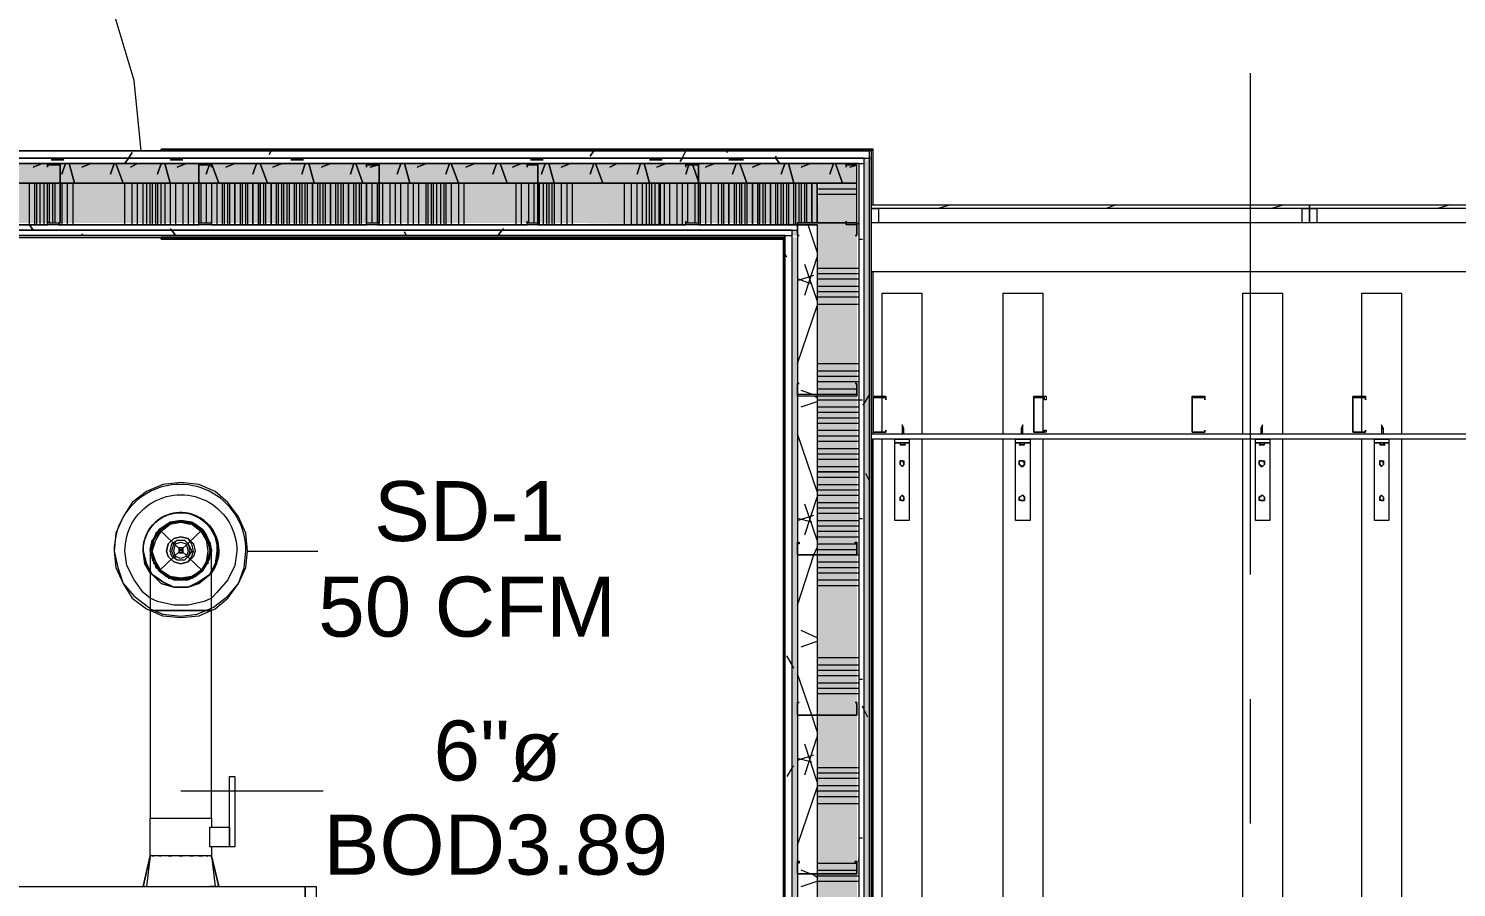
# Model space of a CAD drawing. Header units: metres. Extents: x 39 to 278, y -7 to 151.
# Drawn here: x 52.363 to 55.993, y 44.941 to 47.124 of the extents above; entities that cross this region are included whole.
import ezdxf

# ---------------------------------------------------------------- set-up
doc = ezdxf.new("R2010")
doc.units = ezdxf.units.M
doc.layers.add('HVAC - Ductos', color=5, linetype='Continuous', lineweight=50)
doc.layers.add('PDF_Geometry', color=7, linetype='Continuous', true_color=0xaaaaaa)
doc.layers.add('PDF_Solid Fills', color=7, linetype='Continuous', true_color=0xffffff)
doc.layers.add('PDF_Text', color=7, linetype='Continuous')
doc.styles.add('PDF Helvetica', font='')
doc.styles.get('PDF Helvetica').set_extended_font_data('Helvetica')

msp = doc.modelspace()

# ---------------------------------------------------------------- hatches: boundary and pattern name
at = {"layer": 'PDF_Solid Fills', "lineweight": 0, "transparency": 33554559}
for points in [[(54.4875, 42.6609), (54.5013, 42.6655), (54.4921, 42.6747), (54.4967, 42.6747), (54.5058, 42.6655), (54.5058, 46.7951), (54.5013, 46.7951), (54.4921, 46.7859), (54.4921, 46.7905), (54.4967, 46.7951), (54.4875, 46.7951), (54.4875, 42.6609)], [(52.8283, 46.7814), (52.7963, 46.7768), (52.7963, 46.7814), (52.0354, 46.7814), (52.0033, 46.7768), (52.0033, 46.7814), (51.4304, 46.7814), (51.4304, 46.7309), (54.4692, 46.7309), (54.4692, 46.7814), (54.0659, 46.7814), (54.0338, 46.7768), (54.0338, 46.7814), (53.25, 46.7814), (53.2225, 46.7768), (53.2225, 46.7814)], [(52.4387, 46.7814), (52.4113, 46.7768), (52.4113, 46.7814), (52.0354, 46.7814), (52.0033, 46.7768), (52.0033, 46.7814), (51.4304, 46.7814), (51.4304, 46.7309), (54.4692, 46.7309), (54.4692, 46.7814), (54.4646, 46.7814), (54.4417, 46.7768), (54.4417, 46.7814), (53.25, 46.7814), (53.2225, 46.7768), (53.2225, 46.7814)], [(54.3683, 46.6301), (54.3683, 46.7309), (51.4808, 46.7309), (51.4808, 46.6301), (54.2263, 46.6301), (54.3179, 46.6255), (54.3179, 46.6301)], [(54.3683, 46.6301), (54.3683, 46.7309), (51.4808, 46.7309), (51.4808, 46.6301), (53.7496, 46.6301), (54.0338, 46.6255), (54.0338, 46.6301)], [(54.4692, 42.7251), (54.4692, 46.7309), (54.3729, 46.7309), (54.3683, 46.6301), (54.3683, 42.7251)]]:
    msp.add_hatch(color=256, dxfattribs=at).paths.add_polyline_path(points)
h = msp.add_hatch(color=256, dxfattribs=at)
h.paths.add_polyline_path([(52.8283, 46.7768), (52.8283, 46.7814), (52.7963, 46.7814)])
h.paths.add_polyline_path([(52.8283, 46.6255), (52.8283, 46.6301), (52.7963, 46.6301)])
h = msp.add_hatch(color=256, dxfattribs=at)
h.paths.add_polyline_path([(54.4738, 46.6347), (54.4692, 46.6347), (54.4738, 46.6301)])
h.paths.add_polyline_path([(54.4692, 46.7768), (54.4692, 46.7814), (54.4646, 46.7814)])
h.paths.add_polyline_path([(54.4692, 46.6255), (54.4692, 46.6301), (54.4646, 46.6301)])
h = msp.add_hatch(color=256, dxfattribs=at)
h.paths.add_polyline_path([(54.3042, 46.5981), (54.3179, 46.5981), (54.3179, 46.6118), (54.3042, 46.6118)])
h.paths.add_polyline_path([(54.3042, 42.8443), (54.3179, 42.8443), (54.3179, 42.858), (54.3042, 42.858)])
h.paths.add_polyline_path([(54.3042, 42.8625), (54.3179, 42.8625), (54.3179, 46.5935), (54.3042, 46.5935)])

# ---------------------------------------------------------------- linework, layer by layer
at = {"layer": 'HVAC - Ductos', "lineweight": 0}
for points in [[(52.8237, 45.6493), (52.8329, 45.6539), (52.8696, 45.6813), (52.8971, 45.7135), (52.9109, 45.7547), (52.9155, 45.7959, 1.013803), (52.5809, 45.7959), (52.5854, 45.7547), (52.6038, 45.7135), (52.6267, 45.6768), (52.6633, 45.6493), (52.6725, 45.6447), (52.6725, 45.1176), (52.6771, 45.1176), (52.6863, 45.1176), (52.6954, 45.1176), (52.7137, 45.1176), (52.7321, 45.1176), (52.7504, 45.1176), (52.7687, 45.1176), (52.7871, 45.1176), (52.8054, 45.1176), (52.8146, 45.1176), (52.8237, 45.1176), (52.8283, 45.1176), (52.8283, 45.0947), (52.8742, 45.0947), (52.8742, 45.0901), (52.8742, 45.0855), (52.8742, 45.0809), (52.8742, 45.0763), (52.8742, 45.0672), (52.8742, 45.0626), (52.8742, 45.058), (52.8742, 45.0489), (52.8742, 45.0443), (52.8283, 45.0443), (52.8283, 45.0213), (52.8375, 44.9435), (52.8329, 44.9435), (52.8237, 44.9435)], [(52.6725, 45.6768), (52.6541, 45.6905), (52.6313, 45.7226), (52.6129, 45.7593), (52.6083, 45.7959, -1.008586), (52.8925, 45.7959), (52.8879, 45.7593), (52.8696, 45.7226), (52.8421, 45.6905), (52.8283, 45.6768)]]:
    msp.add_lwpolyline(points, format="xyb", dxfattribs=at)
for points in [[(52.8237, 45.0213), (52.8283, 45.0213), (52.8237, 45.0213), (52.8191, 45.0213), (52.8146, 45.0213), (52.8054, 45.0213), (52.7871, 45.0213), (52.7687, 45.0213), (52.7504, 45.0213), (52.7321, 45.0213), (52.7137, 45.0213), (52.6954, 45.0213), (52.6863, 45.0213), (52.6817, 45.0213), (52.6771, 45.0213), (52.6725, 45.0213), (52.6725, 45.1176), (52.6771, 45.1176), (52.6863, 45.1176), (52.6954, 45.1176), (52.7137, 45.1176), (52.7321, 45.1176), (52.7504, 45.1176), (52.7687, 45.1176), (52.7871, 45.1176), (52.8054, 45.1176), (52.8146, 45.1176), (52.8237, 45.1176), (52.8283, 45.1176), (52.8283, 45.6447), (52.8375, 45.6493), (52.8696, 45.6768), (52.8971, 45.7135), (52.9155, 45.7547), (52.92, 45.7959), (52.9155, 45.8418), (52.8971, 45.8831), (52.8696, 45.9197), (52.8375, 45.9472), (52.7963, 45.9655), (52.7504, 45.9701), (52.7046, 45.9655), (52.6633, 45.9472), (52.6267, 45.9197), (52.6038, 45.8831), (52.5854, 45.8418), (52.5809, 45.7959), (52.59, 45.7547), (52.6038, 45.7135), (52.6313, 45.6813), (52.6679, 45.6539), (52.6725, 45.6493)], [(52.6725, 45.7959), (52.6817, 45.8281), (52.7, 45.8509), (52.7183, 45.8647), (52.7229, 45.8693), (52.7504, 45.8739), (52.7779, 45.8693), (52.7504, 45.8739), (52.7321, 45.8693), (52.7137, 45.8601), (52.7, 45.8509), (52.6954, 45.8509), (52.6863, 45.8372), (52.6771, 45.8189), (52.6725, 45.7959), (52.6771, 45.7913), (52.6771, 45.7776), (52.6863, 45.7593), (52.6954, 45.7455), (52.7137, 45.7318), (52.7321, 45.7226), (52.7504, 45.7226), (52.7321, 45.7272), (52.7137, 45.7318), (52.7, 45.7455), (52.6863, 45.7593), (52.6771, 45.7776), (52.6771, 45.7959), (52.6771, 45.8189), (52.6863, 45.8326), (52.7, 45.8509), (52.7137, 45.8647), (52.7321, 45.8693), (52.7504, 45.8693), (52.7687, 45.8693), (52.7871, 45.8601), (52.8009, 45.8509), (52.8146, 45.8326), (52.8191, 45.8189), (52.8237, 45.7959), (52.8191, 45.7776), (52.8146, 45.7593), (52.8009, 45.7455), (52.7871, 45.7318), (52.7687, 45.7272), (52.7504, 45.7226), (52.7229, 45.7272), (52.7504, 45.7226), (52.7779, 45.7272)], [(52.6817, 45.7731), (52.6771, 45.7959), (52.6817, 45.8235), (52.6817, 45.8281), (52.6954, 45.8509), (52.7183, 45.8647)], [(52.6817, 45.8281), (52.6771, 45.8235), (52.6817, 45.8281), (52.6863, 45.8372), (52.6954, 45.8509)], [(52.7183, 45.7272), (52.7229, 45.7272), (52.7504, 45.7226), (52.7687, 45.7226), (52.7871, 45.7318), (52.8054, 45.7455), (52.8146, 45.7593), (52.8237, 45.7776), (52.8237, 45.7913), (52.8283, 45.7959), (52.8237, 45.8189), (52.8146, 45.8372), (52.8054, 45.8509), (52.7871, 45.8647), (52.7687, 45.8693), (52.7504, 45.8739), (52.7229, 45.8693), (52.6954, 45.8509), (52.6817, 45.8281)], [(52.7, 45.8509), (52.7137, 45.8647), (52.7183, 45.8647), (52.7229, 45.8693), (52.7321, 45.8693), (52.7504, 45.8739), (52.7687, 45.8693), (52.7779, 45.8693), (52.7825, 45.8647), (52.7871, 45.8647), (52.8054, 45.8509), (52.8146, 45.8372), (52.8191, 45.8281), (52.8191, 45.8235)], [(52.7183, 45.8647), (52.7229, 45.8693)], [(52.7229, 45.8647), (52.7504, 45.8693), (52.7733, 45.8647)], [(52.8283, 45.7959), (52.8191, 45.8281), (52.8054, 45.8509), (52.7779, 45.8693), (52.7825, 45.8647), (52.8009, 45.8509), (52.8146, 45.8281)], [(52.7779, 45.8693), (52.7825, 45.8647)], [(52.7825, 45.8647), (52.8054, 45.8509), (52.8191, 45.8281), (52.8191, 45.8235), (52.8237, 45.7959), (52.8191, 45.7731), (52.8191, 45.7685), (52.8191, 45.7639)], [(52.6725, 45.8005), (52.6771, 45.8235)], [(52.6817, 45.8235), (52.6771, 45.8189), (52.6725, 45.7959), (52.6771, 45.7913)], [(52.8191, 45.8281), (52.8191, 45.8235), (52.8237, 45.8189), (52.8283, 45.7959), (52.8237, 45.7913)], [(52.8191, 45.8235), (52.8283, 45.8005)], [(52.7183, 45.7318), (52.7, 45.7455), (52.6817, 45.7685), (52.6725, 45.7959), (52.6817, 45.7685), (52.6954, 45.7455), (52.7229, 45.7272), (52.6954, 45.7455), (52.6817, 45.7685)], [(52.6725, 45.7959), (52.6725, 45.7959)], [(52.6725, 45.7959), (52.6725, 45.7913), (52.6725, 45.7731), (52.6725, 45.7455), (52.6725, 45.7089), (52.6725, 45.6631), (52.6725, 45.6447), (52.6771, 45.6447), (52.6863, 45.6447), (52.6954, 45.6447), (52.7137, 45.6447), (52.7321, 45.6447), (52.7504, 45.6447), (52.7687, 45.6447), (52.7871, 45.6447), (52.8054, 45.6447), (52.8146, 45.6447), (52.8237, 45.6447), (52.8283, 45.6447), (52.8283, 45.6905), (52.8283, 45.7272), (52.8283, 45.7639), (52.8283, 45.7868), (52.8283, 45.7959)], [(52.8283, 45.7959), (52.8191, 45.7685), (52.8283, 45.7959)], [(52.92, 45.7959), (53.0987, 45.7959)], [(52.6817, 45.7639), (52.6817, 45.7685), (52.6771, 45.7731)], [(52.8146, 45.7685), (52.8009, 45.7455), (52.7825, 45.7318)], [(52.7229, 45.7272), (52.7229, 45.7272)], [(52.7825, 45.7272), (52.7779, 45.7272), (52.7504, 45.7226), (52.7733, 45.7272)], [(52.7779, 45.7272), (52.7779, 45.7272)], [(52.8283, 45.6768), (52.81, 45.6676), (52.7687, 45.6585), (52.7321, 45.6585), (52.6909, 45.6676), (52.6725, 45.6768)], [(52.6725, 45.6493), (52.7046, 45.6355), (52.7504, 45.6309), (52.7917, 45.6355), (52.8237, 45.6493)], [(52.8283, 45.6447), (52.7963, 45.6309), (52.7504, 45.6263), (52.7046, 45.6309), (52.6725, 45.6447)], [(52.8283, 45.6447), (52.8237, 45.6447), (52.8146, 45.6447), (52.8054, 45.6447), (52.7871, 45.6447), (52.7687, 45.6447), (52.7504, 45.6447), (52.7321, 45.6447), (52.7137, 45.6447), (52.6954, 45.6447), (52.6863, 45.6447), (52.6771, 45.6447), (52.6725, 45.6447)], [(52.7504, 45.1863), (53.1125, 45.1863)], [(52.8283, 45.0443), (52.8237, 45.0443), (52.8237, 45.0489), (52.8237, 45.058), (52.8237, 45.0626), (52.8237, 45.0717), (52.8237, 45.0809), (52.8237, 45.0901), (52.8237, 45.0947), (52.8283, 45.0947)], [(52.6725, 45.0213), (52.6541, 44.9435), (52.6725, 45.0213), (52.6633, 44.9435), (52.6679, 44.9435), (52.6771, 44.9435), (52.6954, 44.9435), (52.7, 44.9435)], [(52.6771, 45.0213), (52.6817, 45.0213)], [(52.6954, 45.0213), (52.7, 45.0213)], [(52.7229, 45.0213), (52.7183, 45.0213), (52.7229, 45.0213), (52.7275, 45.0213)], [(52.7459, 45.0213), (52.7504, 45.0213), (52.755, 45.0213)], [(52.7733, 45.0213), (52.7779, 45.0213), (52.7825, 45.0213), (52.7779, 45.0213)], [(52.7963, 45.0213), (52.8054, 45.0213)], [(52.8146, 45.0213), (52.8191, 45.0213)], [(52.8467, 44.9435), (52.8283, 45.0213), (52.8467, 44.9435)], [(52.6587, 44.9435), (52.6541, 44.9435), (52.6587, 44.9435)], [(52.6587, 44.9435), (52.6541, 44.9435), (52.6587, 44.9435)], [(52.7046, 44.9435), (52.7092, 44.9435), (52.7183, 44.9435), (52.7275, 44.9435), (52.7321, 44.9435)], [(52.7367, 44.9435), (52.7596, 44.9435), (52.7641, 44.9435)], [(52.7687, 44.9435), (52.7825, 44.9435), (52.7917, 44.9435), (52.7963, 44.9435), (52.8054, 44.9435), (52.8191, 44.9435)], [(52.7687, 44.9435), (52.7687, 44.9435)]]:
    msp.add_lwpolyline(points, dxfattribs=at)
msp.add_lwpolyline([(52.8283, 45.7409), (52.8421, 45.7639), (52.8467, 45.7959, 1.017925), (52.6541, 45.7959), (52.6633, 45.7639), (52.6725, 45.7455, -1.403665), (52.8421, 45.7959), (52.8375, 45.7639), (52.8283, 45.7455, 1.374096), (52.6541, 45.7959, -1.389555)], format="xyb", close=True, dxfattribs=at)
for points in [[(52.8146, 45.7685), (52.8009, 45.7455), (52.7779, 45.7318), (52.7504, 45.7272), (52.7229, 45.7318), (52.7, 45.7455), (52.6863, 45.7685), (52.6771, 45.7959), (52.6863, 45.8235), (52.7, 45.8463), (52.7229, 45.8647), (52.7504, 45.8693), (52.7779, 45.8647), (52.8009, 45.8463), (52.8146, 45.8235), (52.8191, 45.7959)], [(52.7321, 45.8281), (52.7183, 45.8143), (52.7137, 45.7959), (52.7183, 45.8143), (52.7321, 45.8281), (52.7504, 45.8326), (52.7687, 45.8281), (52.7825, 45.8143), (52.7871, 45.7959), (52.7825, 45.7822), (52.7687, 45.7685), (52.7504, 45.7639), (52.7321, 45.7685), (52.7183, 45.7822), (52.7137, 45.7959), (52.7183, 45.7822), (52.7321, 45.7685), (52.7504, 45.7639), (52.7687, 45.7685), (52.7779, 45.7822), (52.7825, 45.7959), (52.7779, 45.8143), (52.7687, 45.8281), (52.7504, 45.8326)], [(52.7687, 45.7822), (52.7596, 45.7731), (52.7413, 45.7731), (52.7275, 45.7822), (52.7229, 45.7959), (52.7275, 45.8143), (52.7413, 45.8235), (52.7596, 45.8235), (52.7687, 45.8143), (52.7779, 45.7959)], [(52.7687, 45.7822), (52.7596, 45.7731), (52.7413, 45.7731), (52.7321, 45.7822), (52.7275, 45.7959), (52.7321, 45.8143), (52.7413, 45.8235), (52.7596, 45.8235), (52.7687, 45.8143), (52.7733, 45.7959)], [(52.7641, 45.7822), (52.7504, 45.7776), (52.7367, 45.7822), (52.7321, 45.7959), (52.7367, 45.8143), (52.7504, 45.8189), (52.7641, 45.8143), (52.7687, 45.7959)], [(52.6541, 45.7959), (52.6587, 45.7639), (52.6725, 45.7409), (52.6587, 45.7639)], [(52.7459, 45.8005), (52.7459, 45.7959), (52.7459, 45.8051), (52.755, 45.8051), (52.755, 45.7959), (52.755, 45.8005)], [(52.755, 45.7913), (52.755, 45.7959), (52.755, 45.7913), (52.7459, 45.7913), (52.7459, 45.7959), (52.7459, 45.7913)], [(52.6771, 45.7363), (52.7046, 45.718), (52.7321, 45.7043), (52.7687, 45.7043), (52.7963, 45.718), (52.8237, 45.7363), (52.7963, 45.7135), (52.7687, 45.7043), (52.7321, 45.7043), (52.7, 45.7135), (52.6771, 45.7363), (52.6725, 45.7409), (52.6771, 45.7363), (52.6725, 45.7455)], [(52.8283, 45.7455), (52.8237, 45.7363), (52.7963, 45.718), (52.7687, 45.7043), (52.7321, 45.7043), (52.7046, 45.718), (52.6771, 45.7363), (52.7, 45.7135), (52.7321, 45.7043), (52.7687, 45.7043), (52.7963, 45.7135), (52.8237, 45.7363), (52.8283, 45.7409), (52.8237, 45.7363)], [(52.8054, 45.7455), (52.8191, 45.7685), (52.8054, 45.7455), (52.7779, 45.7272)], [(52.8742, 45.223), (52.8879, 45.223), (52.8879, 45.0443), (52.8742, 45.0443)], [(51.5817, 44.9435), (53.0667, 44.9435), (53.0667, 44.6913), (51.5817, 44.6913)], [(52.8421, 44.9435), (52.8467, 44.9435)], [(53.0667, 44.6913), (53.0667, 44.9435), (53.0942, 44.9435), (53.0942, 44.6913)]]:
    msp.add_lwpolyline(points, close=True, dxfattribs=at)
at = {"layer": 'PDF_Geometry', "lineweight": 0}
for points in [[(51.7467, 46.8135), (52.6496, 46.8135), (52.6313, 46.9922), (52.5809, 47.1618), (52.4983, 47.3177), (52.4617, 47.3635)], [(55.4684, 47.0105), (55.4684, 45.7363)], [(54.5059, 42.858), (54.5059, 42.6609), (54.5059, 42.6426), (51.3983, 42.6426), (54.5013, 42.6426), (54.5013, 42.6609), (54.5013, 42.858), (54.5013, 46.5935), (54.5013, 46.7951), (54.5013, 46.8135), (51.3983, 46.8135), (51.6917, 46.8135), (51.6917, 46.818), (51.3937, 46.818), (51.3937, 46.6759), (51.3937, 46.818), (51.3983, 46.8135), (51.3983, 46.7951)], [(54.5105, 46.6759), (54.5105, 46.818), (52.7, 46.818), (52.7, 46.8135), (51.6917, 46.8135), (51.3983, 46.8135), (51.3937, 46.818), (51.6917, 46.818), (51.6917, 46.8135)], [(54.5013, 46.8135), (51.3983, 46.8135), (54.5013, 46.8135)], [(51.4167, 44.5997), (51.4167, 42.858), (51.4167, 42.6747), (51.4167, 42.6609), (54.4875, 42.6609), (54.4875, 42.6747), (54.4875, 42.858), (54.4875, 46.5935), (54.4875, 46.7814), (54.4875, 46.7951), (51.4167, 46.7951), (51.4167, 46.7814), (51.4167, 46.5935), (51.4167, 44.9297), (51.4167, 44.5997), (51.3983, 44.5997), (51.6137, 44.5997), (51.6137, 44.9297), (51.6137, 44.5997)], [(54.5059, 46.0939), (54.5059, 46.5063), (57.8609, 46.5063), (57.8609, 46.6301), (54.5059, 46.6301), (54.5059, 46.8135), (52.7, 46.8135)], [(54.5059, 46.5935), (54.5059, 46.7951), (54.5013, 46.7951)], [(51.4304, 46.7814), (54.4738, 46.7814), (51.4304, 46.7814), (51.4167, 46.7814), (51.4167, 44.9297), (51.4167, 44.5997), (51.4304, 44.5997)], [(52.4113, 46.7722), (52.4113, 46.7722)], [(52.7963, 46.7768), (52.7963, 46.7768)], [(52.8283, 46.7722), (52.8283, 46.7722)], [(53.2225, 46.7722), (53.2225, 46.7722)], [(53.6305, 46.7722), (53.6305, 46.7722)], [(53.6579, 46.7768), (53.6579, 46.7768)], [(54.0338, 46.7722), (54.0338, 46.7722)], [(54.0659, 46.7768), (54.0659, 46.7768)], [(54.4417, 46.7722), (54.4417, 46.7722)], [(54.4692, 46.7768), (54.4692, 46.7768)], [(52.0354, 46.6255), (52.4113, 46.6255), (52.0354, 46.6255), (52.4113, 46.6255), (52.4113, 46.7309)], [(52.0354, 46.7309), (52.4433, 46.7309), (52.7963, 46.7309), (53.2546, 46.7309), (53.6579, 46.7309), (54.0659, 46.7309), (54.4692, 46.7309), (54.3683, 46.7309), (54.0659, 46.7309), (53.6579, 46.7309), (53.2546, 46.7309), (52.7963, 46.7309), (52.4433, 46.7309), (52.0354, 46.7309)], [(52.0354, 46.7309), (52.4433, 46.7309), (52.7963, 46.7309), (53.2546, 46.7309), (53.6579, 46.7309), (54.0659, 46.7309), (54.3683, 46.7309), (54.3683, 46.6301), (54.3683, 46.7309), (54.4692, 46.7309)], [(52.3654, 46.6255), (52.3654, 46.7309)], [(52.3791, 46.6255), (52.3791, 46.7309)], [(52.3837, 46.7309), (52.3837, 46.6255)], [(52.3929, 46.6255), (52.3929, 46.7309)], [(52.4021, 46.7309), (52.4021, 46.6255)], [(52.4159, 46.7309), (52.4159, 46.6301)], [(52.425, 46.6301), (52.425, 46.7309)], [(52.4296, 46.7309), (52.4296, 46.6301)], [(52.4479, 46.7309), (52.4479, 46.6255)], [(52.4617, 46.7309), (52.4617, 46.6255)], [(52.4754, 46.7309), (52.4754, 46.6255)], [(52.6083, 46.6255), (52.6083, 46.7309)], [(52.6267, 46.6255), (52.6267, 46.7309)], [(52.6404, 46.6255), (52.6404, 46.7309)], [(52.6541, 46.6255), (52.6541, 46.7309)], [(52.6633, 46.7309), (52.6633, 46.6255)], [(52.6725, 46.6255), (52.6725, 46.7309)], [(52.6771, 46.7309), (52.6771, 46.6255)], [(52.6863, 46.6255), (52.6863, 46.7309)], [(52.6909, 46.7309), (52.6909, 46.6255)], [(52.7, 46.6255), (52.7, 46.7309)], [(52.7092, 46.7309), (52.7092, 46.6255)], [(52.7229, 46.7309), (52.7229, 46.6255)], [(52.7367, 46.7309), (52.7367, 46.6255)], [(52.755, 46.7309), (52.755, 46.6255)], [(52.7687, 46.7309), (52.7687, 46.6255)], [(52.7825, 46.7309), (52.7825, 46.6255)], [(52.8009, 46.7309), (52.8009, 46.6301)], [(52.8146, 46.7309), (52.8146, 46.6301)], [(52.8283, 46.7309), (52.8283, 46.6255), (53.2225, 46.6255), (52.8283, 46.6255), (53.2225, 46.6255), (53.2225, 46.7309), (53.2225, 46.6301)], [(52.8421, 46.7309), (52.8421, 46.6255)], [(52.8559, 46.6255), (52.8559, 46.7309)], [(52.8605, 46.7309), (52.8605, 46.6255)], [(52.8696, 46.6255), (52.8696, 46.7309)], [(52.8742, 46.7309), (52.8742, 46.6255)], [(52.9017, 46.6255), (52.9017, 46.7309)], [(52.9063, 46.7309), (52.9063, 46.6255)], [(52.9155, 46.6255), (52.9155, 46.7309)], [(52.92, 46.7309), (52.92, 46.6255)], [(52.9475, 46.6255), (52.9475, 46.7309)], [(52.9613, 46.6255), (52.9613, 46.7309)], [(52.9659, 46.7309), (52.9659, 46.6255)], [(52.9933, 46.6255), (52.9933, 46.7309)], [(52.9979, 46.7309), (52.9979, 46.6255)], [(53.0071, 46.6255), (53.0071, 46.7309)], [(53.0117, 46.7309), (53.0117, 46.6255)], [(53.0209, 46.6255), (53.0209, 46.7309)], [(53.0255, 46.7309), (53.0255, 46.6255)], [(53.0392, 46.6255), (53.0392, 46.7309)], [(53.0437, 46.7309), (53.0437, 46.6255)], [(53.0529, 46.6255), (53.0529, 46.7309)], [(53.0575, 46.7309), (53.0575, 46.6255)], [(53.0667, 46.6255), (53.0667, 46.7309)], [(53.0713, 46.7309), (53.0713, 46.6255)], [(53.0987, 46.6255), (53.0987, 46.7309)], [(53.1033, 46.7309), (53.1033, 46.6255)], [(53.1125, 46.6255), (53.1125, 46.7309)], [(53.1171, 46.7309), (53.1171, 46.6255)], [(53.1309, 46.6255), (53.1309, 46.7309)], [(53.1446, 46.6255), (53.1446, 46.7309)], [(53.1492, 46.7309), (53.1492, 46.6255)], [(53.1583, 46.6255), (53.1583, 46.7309)], [(53.1629, 46.7309), (53.1629, 46.6255)], [(53.1905, 46.6255), (53.1905, 46.7309)], [(53.195, 46.7309), (53.195, 46.6255)], [(53.2042, 46.6255), (53.2042, 46.7309)], [(53.2087, 46.7309), (53.2087, 46.6255)], [(53.2363, 46.6301), (53.2363, 46.7309)], [(53.25, 46.6301), (53.25, 46.7309)], [(53.2637, 46.6255), (53.2637, 46.7309)], [(53.2821, 46.6255), (53.2821, 46.7309)], [(53.2959, 46.6255), (53.2959, 46.7309)], [(53.3096, 46.6255), (53.3096, 46.7309)], [(53.3279, 46.6255), (53.3279, 46.7309)], [(53.3417, 46.6255), (53.3417, 46.7309)], [(53.3555, 46.6255), (53.3555, 46.7309)], [(53.3737, 46.6255), (53.3737, 46.7309)], [(53.3783, 46.7309), (53.3783, 46.6255)], [(53.3875, 46.6255), (53.3875, 46.7309)], [(53.3921, 46.7309), (53.3921, 46.6255)], [(53.4013, 46.6255), (53.4013, 46.7309)], [(53.4105, 46.7309), (53.4105, 46.6255)], [(53.4196, 46.6255), (53.4196, 46.7309)], [(53.4242, 46.7309), (53.4242, 46.6255)], [(53.4379, 46.7309), (53.4379, 46.6255)], [(53.4563, 46.7309), (53.4563, 46.6255)], [(53.47, 46.7309), (53.47, 46.6255)], [(53.6029, 46.6255), (53.6029, 46.7309)], [(53.6167, 46.6255), (53.6167, 46.7309)], [(53.635, 46.6301), (53.635, 46.7309)], [(53.6487, 46.6301), (53.6487, 46.7309)], [(53.6579, 46.7309), (53.6579, 46.6301)], [(53.6625, 46.6255), (53.6625, 46.7309)], [(53.6717, 46.7309), (53.6717, 46.6255)], [(53.6809, 46.6255), (53.6809, 46.7309)], [(53.6855, 46.7309), (53.6855, 46.6255)], [(53.6946, 46.6255), (53.6946, 46.7309)], [(53.6992, 46.7309), (53.6992, 46.6255)], [(53.7175, 46.7309), (53.7175, 46.6255)], [(53.7313, 46.7309), (53.7313, 46.6255)], [(53.745, 46.7309), (53.745, 46.6255)], [(53.8779, 46.6255), (53.8779, 46.7309)], [(53.8963, 46.6255), (53.8963, 46.7309)], [(53.9101, 46.6255), (53.9101, 46.7309)], [(53.9237, 46.6255), (53.9237, 46.7309)], [(53.9329, 46.7309), (53.9329, 46.6255)], [(53.9421, 46.6255), (53.9421, 46.7309)], [(53.9467, 46.7309), (53.9467, 46.6255)], [(53.9559, 46.6255), (53.9559, 46.7309)], [(53.9651, 46.7309), (53.9651, 46.6255)], [(53.9696, 46.6255), (53.9696, 46.7309)], [(53.9788, 46.7309), (53.9788, 46.6255)], [(53.9925, 46.7309), (53.9925, 46.6255)], [(54.0109, 46.7309), (54.0109, 46.6255)], [(54.0246, 46.7309), (54.0246, 46.6255)], [(54.0383, 46.7309), (54.0383, 46.6301)], [(54.0567, 46.7309), (54.0567, 46.6301)], [(54.0705, 46.7309), (54.0705, 46.6255)], [(54.0842, 46.7309), (54.0842, 46.6255)], [(54.0979, 46.7309), (54.0979, 46.6255)], [(54.1163, 46.7309), (54.1163, 46.6255)], [(54.1255, 46.6255), (54.1255, 46.7309)], [(54.1301, 46.7309), (54.1301, 46.6255)], [(54.1575, 46.6255), (54.1575, 46.7309)], [(54.1621, 46.7309), (54.1621, 46.6255)], [(54.1713, 46.6255), (54.1713, 46.7309)], [(54.1759, 46.7309), (54.1759, 46.6255)], [(54.1851, 46.6255), (54.1851, 46.7309)], [(54.1896, 46.7309), (54.1896, 46.6255)], [(54.2171, 46.6255), (54.2171, 46.7309)], [(54.2309, 46.6255), (54.2309, 46.7309)], [(54.2355, 46.7309), (54.2355, 46.6255)], [(54.2629, 46.6255), (54.2629, 46.7309)], [(54.2675, 46.7309), (54.2675, 46.6255)], [(54.2767, 46.6255), (54.2767, 46.7309)], [(54.2813, 46.7309), (54.2813, 46.6255)], [(54.2905, 46.6255), (54.2905, 46.7309)], [(54.295, 46.7309), (54.295, 46.6255)], [(54.3088, 46.6255), (54.3088, 46.7309)], [(54.3133, 46.7309), (54.3133, 46.6255)], [(54.3225, 46.6301), (54.3225, 46.7309)], [(54.3271, 46.7309), (54.3271, 46.6301)], [(54.3363, 46.6301), (54.3363, 46.7309)], [(54.3409, 46.7309), (54.3409, 46.6301)], [(54.3683, 46.7172), (54.4692, 46.7172)], [(54.3683, 46.7035), (54.4692, 46.7035)], [(54.7075, 46.6759), (54.6755, 46.6668)], [(55.1292, 46.6759), (55.1017, 46.6668)], [(55.5555, 46.6759), (55.5234, 46.6668)], [(55.9771, 46.6759), (55.945, 46.6668)], [(51.5954, 46.6255), (51.5817, 46.6255), (51.5817, 46.6118), (54.3179, 46.6118)], [(51.6, 42.8443), (54.3042, 42.8443), (54.3042, 42.858), (54.3042, 46.5935), (54.3042, 46.5981), (54.3042, 46.6118), (51.6, 46.6118)], [(52.4113, 46.6347), (52.4113, 46.6347)], [(52.7963, 46.6255), (52.4387, 46.6255)], [(52.7963, 46.6301), (52.7963, 46.6301)], [(52.8283, 46.6347), (52.8283, 46.6347)], [(53.2225, 46.6347), (53.2225, 46.6347)], [(53.6305, 46.6255), (53.25, 46.6255)], [(53.6305, 46.6347), (53.6305, 46.6347)], [(53.6579, 46.6301), (53.6579, 46.6301)], [(54.0338, 46.6255), (53.6579, 46.6255)], [(54.0338, 46.6347), (54.0338, 46.6347)], [(54.0659, 46.6301), (54.0659, 46.6301)], [(54.0659, 46.6255), (54.3179, 46.6255), (54.3683, 46.6255), (54.0659, 46.6255), (54.3179, 46.6255), (54.3683, 46.6255), (54.3683, 46.5935), (54.3683, 46.1901), (54.3683, 45.7868), (54.3683, 45.3789), (54.3683, 44.9755), (54.3683, 44.5676), (54.3683, 44.1643), (54.4738, 44.1643)], [(54.4417, 46.6347), (54.4417, 46.6347)], [(54.4692, 46.6301), (54.4692, 46.6301)], [(54.4738, 46.6301), (54.4738, 46.5935), (54.4738, 42.858), (54.4738, 42.8259)], [(54.2859, 46.5935), (54.2859, 46.5981), (51.6137, 46.5981), (51.6137, 46.5935), (51.6137, 44.9297), (51.3983, 44.9297), (51.3983, 44.5997), (51.3983, 42.858), (51.3983, 42.6609), (51.3983, 42.6426), (51.3983, 42.6884), (51.3983, 42.6426), (51.3937, 42.638), (54.5105, 42.638), (54.5105, 42.7801)], [(54.2859, 46.5981), (54.2859, 46.5935), (54.2859, 42.858), (54.2859, 46.5935), (52.7, 46.5935)], [(54.2859, 46.5981), (54.2859, 46.5981)], [(54.3179, 46.5981), (54.3179, 46.5935), (54.3179, 46.2222)], [(54.3225, 46.5981), (54.3225, 46.5981)], [(54.4646, 46.5981), (54.4646, 46.5981)], [(54.3683, 46.5155), (54.4738, 46.5155)], [(54.3683, 46.5018), (54.4738, 46.5018)], [(54.5105, 46.0939), (54.5105, 46.5063)], [(54.3683, 46.4881), (54.4738, 46.4881)], [(54.3683, 46.4697), (54.4738, 46.4697)], [(54.3683, 46.4559), (54.4738, 46.4559)], [(54.3683, 46.4422), (54.4738, 46.4422)], [(54.5333, 46.0985), (54.5333, 46.1901), (54.5333, 46.4513), (54.6342, 46.4513), (54.6342, 46.0939)], [(54.8405, 46.0939), (54.8405, 46.4513), (54.9413, 46.4513), (54.9413, 46.1901), (54.9413, 46.0985)], [(55.4501, 46.0939), (55.4501, 46.4513), (55.5509, 46.4513), (55.5509, 46.0939)], [(55.7525, 46.0985), (55.7525, 46.1901), (55.7525, 46.4513), (55.8534, 46.4513), (55.8534, 46.0939)], [(54.3683, 46.4239), (54.4738, 46.4239)], [(54.3683, 46.2726), (54.4738, 46.2726)], [(54.3683, 46.2543), (54.4738, 46.2543)], [(54.3225, 46.2222), (54.3225, 46.2222)], [(54.3683, 46.2405), (54.4738, 46.2405)], [(54.3683, 46.2268), (54.4738, 46.2268)], [(54.4646, 46.2222), (54.4646, 46.2222)], [(54.3179, 46.1947), (54.3179, 45.8189)], [(54.3683, 46.2085), (54.4692, 46.2085)], [(54.3683, 46.1947), (54.4692, 46.1947)], [(54.3683, 46.1809), (54.4738, 46.1809)], [(54.4692, 46.1947), (54.4692, 46.1947)], [(54.5425, 46.1809), (54.5425, 46.1809)], [(54.9184, 46.1855), (54.9184, 46.1855)], [(55.3538, 46.1809), (55.3538, 46.1809)], [(55.7297, 46.1855), (55.7297, 46.1855)], [(55.7617, 46.1809), (55.7617, 46.1809)], [(54.3683, 46.1626), (54.4738, 46.1626)], [(54.3683, 46.1489), (54.4738, 46.1489)], [(54.3683, 46.1351), (54.4738, 46.1351)], [(54.3683, 46.1213), (54.4738, 46.1213)], [(54.3683, 46.1031), (54.4738, 46.1031)], [(54.5425, 46.1031), (54.5425, 46.1031)], [(54.5883, 46.0939), (54.5883, 46.1076), (54.5838, 46.1168), (54.5838, 46.1076), (54.5838, 46.0939)], [(54.5838, 46.1076), (54.5883, 46.1076)], [(54.5838, 46.1076), (54.5838, 46.1076)], [(54.8909, 46.0939), (54.8909, 46.1076), (54.8909, 46.1168), (54.8863, 46.1076), (54.8863, 46.0939)], [(54.8863, 46.1076), (54.8909, 46.1076)], [(54.8909, 46.1076), (54.8909, 46.1076)], [(55.3538, 46.1031), (55.3538, 46.1031)], [(55.5005, 46.0939), (55.5005, 46.1076), (55.5005, 46.1168), (55.4959, 46.1076), (55.4959, 46.0939)], [(55.4959, 46.1076), (55.5005, 46.1076)], [(55.5005, 46.1076), (55.5005, 46.1076)], [(55.7617, 46.1031), (55.7617, 46.1031)], [(55.8075, 46.0939), (55.8075, 46.1076), (55.803, 46.1168), (55.803, 46.1076), (55.803, 46.0939)], [(55.803, 46.1076), (55.8075, 46.1076)], [(55.803, 46.1076), (55.803, 46.1076)], [(54.3683, 46.0893), (54.4738, 46.0893)], [(54.3683, 46.0755), (54.4738, 46.0755)], [(54.5059, 46.0801), (54.5059, 43.3805)], [(54.5105, 43.3805), (54.5105, 46.0801)], [(54.5333, 43.3805), (54.5333, 46.0801)], [(54.5792, 46.0709), (54.5792, 46.0663)], [(54.5929, 46.0663), (54.5883, 46.0709)], [(54.6342, 46.0801), (54.6342, 43.3805)], [(54.8405, 43.3805), (54.8405, 46.0801)], [(54.8863, 46.0709), (54.8817, 46.0663)], [(54.8955, 46.0663), (54.8955, 46.0709)], [(54.9184, 46.0985), (54.9184, 46.0985)], [(54.9184, 46.0985), (54.9184, 46.0985)], [(54.9413, 46.0801), (54.9413, 43.3805)], [(55.4501, 43.3805), (55.4501, 46.0801)], [(55.4959, 46.0709), (55.4913, 46.0663)], [(55.5051, 46.0663), (55.5051, 46.0709)], [(55.5509, 46.0801), (55.5509, 43.3805)], [(55.7297, 46.0985), (55.7297, 46.0985)], [(55.7297, 46.0985), (55.7297, 46.0985)], [(55.7525, 43.3805), (55.7525, 46.0801)], [(55.7984, 46.0709), (55.7984, 46.0663)], [(55.8121, 46.0663), (55.8075, 46.0709)], [(55.8534, 46.0801), (55.8534, 43.3805)], [(54.3683, 46.0572), (54.4738, 46.0572)], [(54.3683, 46.0435), (54.4738, 46.0435)], [(54.3683, 46.0297), (54.4738, 46.0297)], [(54.3683, 46.0113), (54.4738, 46.0113)], [(54.3683, 45.9839), (54.4738, 45.9839)], [(54.3683, 45.9655), (54.4738, 45.9655)], [(54.3683, 45.9518), (54.4738, 45.9518)], [(54.3683, 45.9381), (54.4738, 45.9381)], [(54.3683, 45.9197), (54.4738, 45.9197)], [(54.3683, 45.9059), (54.4738, 45.9059)], [(54.3683, 45.8922), (54.4738, 45.8922)], [(54.3683, 45.8739), (54.4738, 45.8739)], [(54.3683, 45.8601), (54.4738, 45.8601)], [(54.3683, 45.8463), (54.4738, 45.8463)], [(54.3683, 45.8326), (54.4738, 45.8326)], [(54.3683, 45.8143), (54.4692, 45.8143)], [(54.3179, 45.7868), (54.3179, 45.4109)], [(54.3683, 45.8005), (54.4692, 45.8005)], [(54.4692, 45.7868), (54.4738, 45.7868)], [(54.4692, 45.7868), (54.4692, 45.7868)], [(54.4692, 45.7868), (54.4692, 45.7868)], [(54.3683, 45.7685), (54.4738, 45.7685)], [(54.3683, 45.7547), (54.4738, 45.7547)], [(54.3683, 45.7409), (54.4738, 45.7409)], [(54.3683, 45.7226), (54.4738, 45.7226)], [(54.3683, 45.7089), (54.4738, 45.7089)], [(54.3683, 45.5255), (54.4738, 45.5255)], [(54.3683, 45.5072), (54.4738, 45.5072)], [(54.3683, 45.4935), (54.4738, 45.4935)], [(54.3683, 45.4797), (54.4738, 45.4797)], [(54.3683, 45.4613), (54.4738, 45.4613)], [(54.3683, 45.4476), (54.4738, 45.4476)], [(54.3683, 45.4339), (54.4738, 45.4339)], [(55.4684, 45.4201), (55.4684, 45.1039)], [(54.3179, 45.3835), (54.3179, 45.003)], [(54.3225, 45.4109), (54.3225, 45.4109)], [(54.4646, 45.4109), (54.4646, 45.4109)], [(54.3683, 45.2459), (54.4738, 45.2459)], [(54.3683, 45.2322), (54.4738, 45.2322)], [(54.3683, 45.2185), (54.4738, 45.2185)], [(54.3683, 45.2001), (54.4738, 45.2001)], [(54.3683, 45.1863), (54.4738, 45.1863)], [(54.3683, 45.1726), (54.4738, 45.1726)], [(54.3683, 45.1543), (54.4738, 45.1543)], [(54.3683, 45.003), (54.4692, 45.003)], [(54.3683, 44.9847), (54.4692, 44.9847)], [(54.3179, 44.9755), (54.3179, 44.5997)], [(54.3683, 44.9709), (54.4738, 44.9709)], [(54.3683, 44.9572), (54.4738, 44.9572)], [(54.4692, 44.9755), (54.4692, 44.9755)], [(54.4692, 44.9755), (54.4692, 44.9755)]]:
    msp.add_lwpolyline(points, dxfattribs=at)
for points in [[(51.3983, 42.6426), (54.5013, 42.6426), (54.5059, 42.6426), (54.5059, 42.858), (54.5059, 46.5935), (54.5059, 46.8135), (54.5013, 46.8135), (51.3983, 46.8135), (51.3983, 46.5935), (51.3983, 44.9297), (51.6137, 44.9297), (51.6137, 46.5935), (54.2859, 46.5935), (54.2859, 42.858), (51.6137, 42.858), (51.6137, 44.5997), (51.3983, 44.5997), (51.3983, 42.858)], [(51.3983, 46.8135), (51.3983, 46.7951), (54.5013, 46.7951), (54.5013, 46.8135)], [(51.4167, 46.7951), (51.4167, 46.7814), (54.4875, 46.7814), (54.4875, 46.7951)], [(54.5059, 46.8135), (52.7, 46.8135), (52.7, 46.818), (54.5105, 46.818)], [(52.4387, 46.7814), (52.4433, 46.7814), (52.4433, 46.7768), (52.4433, 46.6301), (52.4387, 46.6255), (52.4113, 46.6255), (52.4113, 46.6347), (52.4113, 46.6301), (52.4387, 46.6301), (52.4433, 46.6301), (52.4433, 46.7768), (52.4387, 46.7768), (52.4113, 46.7768), (52.4113, 46.7722), (52.4113, 46.7814)], [(52.7963, 46.6255), (52.7963, 46.6301), (52.7963, 46.7768), (52.7963, 46.7814), (52.8283, 46.7814), (52.8283, 46.7722), (52.8283, 46.7768), (52.7963, 46.7768), (52.7963, 46.6301), (52.8283, 46.6301), (52.8283, 46.6347), (52.8283, 46.6255)], [(53.25, 46.7814), (53.2546, 46.7814), (53.2546, 46.7768), (53.2546, 46.6301), (53.25, 46.6255), (53.2225, 46.6255), (53.2225, 46.6347), (53.2225, 46.6301), (53.25, 46.6301), (53.2546, 46.6301), (53.2546, 46.7768), (53.25, 46.7768), (53.2225, 46.7768), (53.2225, 46.7722), (53.2225, 46.7814)], [(53.6579, 46.7814), (53.6579, 46.7768), (53.6579, 46.6301), (53.6579, 46.6255), (53.6305, 46.6255), (53.6305, 46.6347), (53.6305, 46.6301), (53.6579, 46.6301), (53.6579, 46.7768), (53.6305, 46.7768), (53.6305, 46.7722), (53.6305, 46.7814)], [(54.0659, 46.7814), (54.0659, 46.7768), (54.0659, 46.6301), (54.0659, 46.6255), (54.0338, 46.6255), (54.0338, 46.6347), (54.0338, 46.6301), (54.0659, 46.6301), (54.0659, 46.7768), (54.0338, 46.7768), (54.0338, 46.7722), (54.0338, 46.7814)], [(54.4692, 46.7814), (54.4738, 46.7814), (54.4738, 46.7768), (54.4738, 46.6301), (54.4692, 46.6255), (54.4417, 46.6255), (54.4417, 46.6347), (54.4417, 46.6301), (54.4692, 46.6301), (54.4692, 46.7768), (54.4417, 46.7768), (54.4417, 46.7722), (54.4417, 46.7814)], [(52.8879, 46.7309), (52.8879, 46.6255)], [(52.9337, 46.7309), (52.9337, 46.6255)], [(52.9521, 46.6255), (52.9521, 46.7309)], [(52.9796, 46.7309), (52.9796, 46.6255)], [(53.085, 46.7309), (53.085, 46.6255)], [(53.1309, 46.7309), (53.1309, 46.6255)], [(53.1767, 46.7309), (53.1767, 46.6255)], [(54.1438, 46.7309), (54.1438, 46.6255)], [(54.2033, 46.7309), (54.2033, 46.6255)], [(54.2217, 46.6255), (54.2217, 46.7309)], [(54.2492, 46.7309), (54.2492, 46.6255)], [(54.3546, 46.7309), (54.3546, 46.6301)], [(55.6197, 46.6759), (55.6197, 46.6668), (54.5059, 46.6668), (54.5059, 46.6759)], [(54.5242, 46.6668), (54.5242, 46.6301), (54.5059, 46.6301), (54.5059, 46.6668)], [(55.6197, 46.6668), (55.6197, 46.6301), (55.6013, 46.6301), (55.6013, 46.6668)], [(56.7334, 46.6759), (56.7334, 46.6668), (55.6197, 46.6668), (55.6197, 46.6759)], [(55.6379, 46.6668), (55.6379, 46.6301), (55.6197, 46.6301), (55.6197, 46.6668)], [(51.6, 46.6118), (51.6, 46.5981), (54.3042, 46.5981), (54.3042, 46.6118)], [(52.7963, 46.6255), (52.4387, 46.6255)], [(53.6305, 46.6255), (53.25, 46.6255)], [(54.0338, 46.6255), (53.6579, 46.6255)], [(54.3179, 46.6255), (54.3179, 46.6301), (54.3225, 46.6301), (54.4692, 46.6301), (54.4692, 46.6255), (54.4692, 46.5981), (54.4646, 46.5981), (54.4692, 46.5981), (54.4692, 46.6255), (54.4692, 46.6301), (54.3225, 46.6301), (54.3179, 46.6301), (54.3179, 46.6255), (54.3179, 46.5981)], [(51.6137, 46.5935), (54.2859, 46.5935), (54.2859, 46.5981), (51.6137, 46.5981)], [(54.2813, 46.5889), (54.2813, 42.8671), (51.6229, 42.8671), (51.6137, 42.858), (51.6137, 46.5935), (51.6229, 46.5889), (51.6917, 46.5889), (51.6917, 46.5935), (51.6917, 46.5889), (51.6229, 46.5889), (51.6137, 46.5935), (51.6917, 46.5935), (52.7, 46.5935), (52.7, 46.5889), (52.7, 46.5935), (54.2859, 46.5935), (54.2813, 46.5889), (52.7, 46.5889)], [(54.3225, 46.5981), (54.3179, 46.5981)], [(54.4692, 46.1947), (54.4692, 46.1901), (54.3225, 46.1901), (54.3179, 46.1901), (54.3179, 46.1947), (54.3179, 46.2222), (54.3225, 46.2222), (54.3179, 46.2222), (54.3179, 46.1947), (54.3225, 46.1947), (54.4692, 46.1947), (54.4692, 46.2222)], [(54.4646, 46.2222), (54.4692, 46.2222)], [(54.5151, 46.0985), (54.5105, 46.0985), (54.5105, 46.1855), (54.5105, 46.1901), (54.5151, 46.1901), (54.5425, 46.1901), (54.5425, 46.1809), (54.5425, 46.1855), (54.5151, 46.1855), (54.5105, 46.1855), (54.5105, 46.0985), (54.5151, 46.0985), (54.5425, 46.0985)], [(54.9184, 46.0985), (54.9184, 46.1855), (54.9184, 46.1901), (54.9505, 46.1901), (54.9505, 46.1809), (54.9459, 46.1809), (54.9459, 46.1855), (54.9184, 46.1855), (54.9184, 46.0985), (54.9459, 46.0985), (54.9459, 46.1031), (54.9505, 46.1031), (54.9505, 46.0985)], [(55.3263, 46.0985), (55.3217, 46.0985), (55.3217, 46.1855), (55.3217, 46.1901), (55.3263, 46.1901), (55.3538, 46.1901), (55.3538, 46.1809), (55.3538, 46.1855), (55.3263, 46.1855), (55.3217, 46.1855), (55.3217, 46.0985), (55.3263, 46.0985), (55.3538, 46.0985)], [(55.7297, 46.0985), (55.7297, 46.1855), (55.7297, 46.1901), (55.7617, 46.1901), (55.7617, 46.1809), (55.7617, 46.1855), (55.7297, 46.1855), (55.7297, 46.0985), (55.7617, 46.0985)], [(54.5425, 46.1031), (54.5425, 46.0985)], [(55.3538, 46.1031), (55.3538, 46.0985)], [(55.7617, 46.1031), (55.7617, 46.0985)], [(54.5059, 46.0801), (54.5059, 46.0939), (58.3238, 46.0939), (58.3238, 46.0801)], [(54.5655, 46.0801), (54.6021, 46.0801), (54.6021, 46.0709), (54.6021, 45.8739), (54.5655, 45.8739), (54.5655, 46.0709)], [(54.5655, 46.0709), (54.6021, 46.0709)], [(54.5838, 46.0663), (54.5883, 46.0663), (54.5929, 46.0663), (54.5883, 46.0663), (54.5838, 46.0663), (54.5792, 46.0663), (54.5838, 46.0663), (54.5883, 46.0663), (54.5838, 46.0663), (54.5792, 46.0663)], [(54.8725, 46.0801), (54.9092, 46.0801), (54.9092, 46.0709), (54.9092, 45.8739), (54.8725, 45.8739), (54.8725, 46.0709)], [(54.8725, 46.0709), (54.9092, 46.0709)], [(54.8909, 46.0663), (54.8955, 46.0663), (54.8909, 46.0663), (54.8817, 46.0663), (54.8909, 46.0663), (54.8955, 46.0663), (54.8909, 46.0663), (54.8817, 46.0663)], [(55.4821, 46.0801), (55.5188, 46.0801), (55.5188, 46.0709), (55.5188, 45.8739), (55.4821, 45.8739), (55.4821, 46.0709)], [(55.4821, 46.0709), (55.5188, 46.0709)], [(55.5005, 46.0663), (55.5051, 46.0663), (55.5005, 46.0663), (55.4913, 46.0663), (55.5005, 46.0663), (55.5051, 46.0663), (55.5005, 46.0663), (55.4913, 46.0663)], [(55.7847, 46.0801), (55.8213, 46.0801), (55.8213, 46.0709), (55.8213, 45.8739), (55.7847, 45.8739), (55.7847, 46.0709)], [(55.7847, 46.0709), (55.8213, 46.0709)], [(55.803, 46.0663), (55.8075, 46.0663), (55.8121, 46.0663), (55.8075, 46.0663), (55.803, 46.0663), (55.7984, 46.0663), (55.803, 46.0663), (55.8075, 46.0663), (55.803, 46.0663), (55.7984, 46.0663)], [(54.4738, 45.9976), (54.3683, 45.9976)], [(54.5838, 46.0113), (54.5883, 46.0159), (54.5883, 46.0205), (54.5838, 46.0251), (54.5792, 46.0251), (54.5792, 46.0159)], [(54.5838, 46.0251), (54.5883, 46.0251), (54.5883, 46.0159), (54.5838, 46.0113), (54.5792, 46.0159), (54.5792, 46.0251)], [(54.8909, 46.0113), (54.8955, 46.0159), (54.8955, 46.0205), (54.8909, 46.0251), (54.8817, 46.0251), (54.8817, 46.0159), (54.8863, 46.0113)], [(54.8909, 46.0251), (54.8955, 46.0251), (54.8955, 46.0159), (54.8909, 46.0113), (54.8817, 46.0159), (54.8817, 46.0251)], [(55.5005, 46.0113), (55.5051, 46.0159), (55.5051, 46.0205), (55.5005, 46.0251), (55.4913, 46.0251), (55.4913, 46.0159), (55.4959, 46.0113)], [(55.5005, 46.0251), (55.5051, 46.0251), (55.5051, 46.0159), (55.5005, 46.0113), (55.4913, 46.0159), (55.4913, 46.0251)], [(55.803, 46.0113), (55.8075, 46.0159), (55.8075, 46.0205), (55.803, 46.0251), (55.7984, 46.0251), (55.7984, 46.0159)], [(55.803, 46.0251), (55.8075, 46.0251), (55.8075, 46.0159), (55.803, 46.0113), (55.7984, 46.0159), (55.7984, 46.0251)], [(54.5838, 45.9243), (54.5883, 45.9243), (54.5883, 45.9335), (54.5838, 45.9381), (54.5792, 45.9335), (54.5792, 45.9289)], [(54.5838, 45.9381), (54.5883, 45.9335), (54.5883, 45.9243), (54.5838, 45.9243), (54.5792, 45.9243), (54.5792, 45.9335)], [(54.8909, 45.9243), (54.8955, 45.9243), (54.8955, 45.9335), (54.8909, 45.9381), (54.8817, 45.9335), (54.8817, 45.9289), (54.8863, 45.9243)], [(54.8909, 45.9381), (54.8955, 45.9335), (54.8955, 45.9243), (54.8909, 45.9243), (54.8817, 45.9243), (54.8817, 45.9335)], [(55.5005, 45.9243), (55.5051, 45.9243), (55.5051, 45.9335), (55.5005, 45.9381), (55.4913, 45.9335), (55.4913, 45.9289), (55.4959, 45.9243)], [(55.5005, 45.9381), (55.5051, 45.9335), (55.5051, 45.9243), (55.5005, 45.9243), (55.4913, 45.9243), (55.4913, 45.9335)], [(55.803, 45.9243), (55.8075, 45.9243), (55.8075, 45.9335), (55.803, 45.9381), (55.7984, 45.9335), (55.7984, 45.9289)], [(55.803, 45.9381), (55.8075, 45.9335), (55.8075, 45.9243), (55.803, 45.9243), (55.7984, 45.9243), (55.7984, 45.9335)], [(54.4692, 45.7868), (54.3225, 45.7868), (54.3179, 45.7868), (54.3179, 45.8189), (54.3225, 45.8189), (54.3225, 45.8143), (54.3179, 45.8143), (54.3179, 45.7868), (54.3225, 45.7868), (54.4692, 45.7868), (54.4692, 45.8143), (54.4646, 45.8143), (54.4646, 45.8189), (54.4692, 45.8189)], [(54.4692, 45.3835), (54.4692, 45.3789), (54.3225, 45.3789), (54.3179, 45.3789), (54.3179, 45.3835), (54.3179, 45.4109), (54.3225, 45.4109), (54.3179, 45.4109), (54.3179, 45.3835), (54.3179, 45.3789), (54.3225, 45.3789), (54.4692, 45.3789), (54.4692, 45.3835), (54.4692, 45.4109)], [(54.4646, 45.4109), (54.4692, 45.4109)], [(54.4692, 44.9755), (54.3225, 44.9755), (54.3179, 44.9755), (54.3179, 45.0076), (54.3225, 45.0076), (54.3225, 45.003), (54.3179, 45.003), (54.3179, 44.9755), (54.3225, 44.9755), (54.4692, 44.9755), (54.4692, 45.003), (54.4646, 45.003), (54.4646, 45.0076), (54.4692, 45.0076)]]:
    msp.add_lwpolyline(points, close=True, dxfattribs=at)
at = {"layer": 'PDF_Geometry', "color": 254, "lineweight": 0, "true_color": 0xeaeaea}
for points in [[(52.6083, 46.7814), (52.6175, 46.7951), (52.6267, 46.8089), (52.6175, 46.7951)], [(52.975, 46.8043), (52.9796, 46.8135)], [(53.7909, 46.7997), (53.8001, 46.8135)], [(54.02, 46.7859), (54.0246, 46.7951), (54.0338, 46.8135), (54.0246, 46.7951)], [(54.1392, 46.8135), (54.1392, 46.8089)], [(54.2629, 46.7951), (54.2721, 46.7814), (54.2629, 46.7951), (54.2629, 46.7997)], [(52.4525, 46.7905), (52.4204, 46.7905)], [(52.755, 46.7905), (52.7229, 46.7905)], [(53.0621, 46.7905), (53.03, 46.7905)], [(53.6717, 46.7905), (53.6396, 46.7905)], [(53.9742, 46.7905), (53.9421, 46.7905)], [(54.1805, 46.7905), (54.1438, 46.7905)], [(52.3654, 46.6255), (52.3746, 46.6118)], [(52.7229, 46.6163), (52.7275, 46.6118), (52.7367, 46.5981), (52.7275, 46.6118)], [(53.5663, 46.6118), (53.5709, 46.6163), (53.5663, 46.6118), (53.5571, 46.5981)], [(53.69, 46.6255), (53.6946, 46.6255)], [(52.4983, 46.6027), (52.5029, 46.5981)], [(53.3187, 46.6072), (53.3233, 46.5981)]]:
    msp.add_lwpolyline(points, close=True, dxfattribs=at)
at = {"layer": 'PDF_Geometry', "color": 254, "lineweight": 0, "true_color": 0xdddddd}
for points in [[(52.3975, 46.7814), (52.3746, 46.7722)], [(52.4571, 46.7814), (52.4479, 46.7539)], [(52.4663, 46.7814), (52.48, 46.7309)], [(52.5213, 46.7814), (52.4983, 46.7722)], [(52.5809, 46.7814), (52.5717, 46.7539)], [(52.5854, 46.7814), (52.6038, 46.7309)], [(52.6404, 46.7814), (52.6221, 46.7722)], [(52.7, 46.7814), (52.6909, 46.7539)], [(52.7092, 46.7814), (52.7229, 46.7309)], [(52.7641, 46.7814), (52.7413, 46.7722)], [(52.8237, 46.7814), (52.8146, 46.7539)], [(52.8283, 46.7814), (52.8467, 46.7309)], [(52.8879, 46.7814), (52.865, 46.7722)], [(52.9429, 46.7814), (52.9337, 46.7539)], [(52.9521, 46.7814), (52.9705, 46.7309)], [(53.0071, 46.7814), (52.9842, 46.7722)], [(53.0667, 46.7814), (53.0575, 46.7539)], [(53.0759, 46.7814), (53.0896, 46.7309)], [(53.1309, 46.7814), (53.1079, 46.7722)], [(53.1905, 46.7814), (53.1813, 46.7539)], [(53.195, 46.7814), (53.2133, 46.7309)], [(53.25, 46.7768), (53.2317, 46.7722)], [(53.3096, 46.7814), (53.3005, 46.7539)], [(53.3187, 46.7814), (53.3325, 46.7309)], [(53.3737, 46.7814), (53.3509, 46.7722)], [(53.4333, 46.7814), (53.4242, 46.7539)], [(53.4379, 46.7814), (53.4563, 46.7309)], [(53.4975, 46.7814), (53.4746, 46.7722)], [(53.5525, 46.7814), (53.5433, 46.7539)], [(53.5617, 46.7814), (53.58, 46.7309)], [(53.6167, 46.7814), (53.5937, 46.7722)], [(53.6763, 46.7814), (53.6671, 46.7539)], [(53.6855, 46.7814), (53.6992, 46.7309)], [(53.7405, 46.7814), (53.7175, 46.7722)], [(53.8001, 46.7814), (53.7909, 46.7539)], [(53.8046, 46.7814), (53.8229, 46.7309)], [(53.8596, 46.7814), (53.8413, 46.7722)], [(53.9192, 46.7814), (53.9101, 46.7539)], [(53.9283, 46.7814), (53.9421, 46.7309)], [(53.9833, 46.7814), (53.9605, 46.7722)], [(54.0429, 46.7814), (54.0338, 46.7539)], [(54.0521, 46.7768), (54.0659, 46.7355)], [(54.1071, 46.7814), (54.0842, 46.7722)], [(54.1621, 46.7814), (54.1529, 46.7539)], [(54.1713, 46.7814), (54.1896, 46.7309)], [(54.2263, 46.7814), (54.2033, 46.7722)], [(54.2859, 46.7814), (54.2767, 46.7539)], [(54.295, 46.7814), (54.3088, 46.7309)], [(54.3501, 46.7814), (54.3271, 46.7722)], [(54.4096, 46.7814), (54.4005, 46.7539)], [(54.4142, 46.7814), (54.4325, 46.7309)], [(54.4692, 46.7768), (54.4509, 46.7722)]]:
    msp.add_lwpolyline(points, close=True, dxfattribs=at)
at = {"layer": 'PDF_Geometry', "color": 254, "lineweight": 0, "true_color": 0xd2d2d2}
for points in [[(53.2409, 46.7768), (53.2409, 46.7814)], [(54.0659, 46.7218), (54.0659, 46.7218)], [(53.6579, 46.6943), (53.6579, 46.6943)], [(54.4692, 46.6209), (54.4692, 46.6209)], [(54.3546, 45.3789), (54.3546, 45.3789)], [(54.4692, 44.9893), (54.4692, 44.9939)], [(54.3317, 44.9755), (54.3317, 44.9755)], [(54.4509, 44.9755), (54.4555, 44.9755)]]:
    msp.add_lwpolyline(points, dxfattribs=at)
at = {"layer": 'PDF_Geometry', "color": 254, "lineweight": 0, "true_color": 0xeaeaea}
for points in [[(52.3746, 46.6118), (52.3746, 46.6118)], [(52.3746, 46.6118), (52.3746, 46.6118)], [(53.9101, 46.5981), (53.9101, 46.5981)], [(53.9101, 46.5981), (53.9101, 46.5981)], [(54.4738, 46.5889), (54.4829, 46.5889)], [(54.2905, 46.543), (54.2859, 46.5522)], [(54.4738, 46.1809), (54.4829, 46.1809)], [(54.5013, 46.1947), (54.4875, 46.1718), (54.4829, 46.1672)], [(54.5013, 45.9747), (54.4921, 45.993)], [(54.4738, 45.8785), (54.4829, 45.8785)], [(54.3088, 45.498), (54.3042, 45.5072), (54.2905, 45.5301)], [(54.4738, 45.4705), (54.4829, 45.4705)], [(54.4967, 45.3743), (54.4875, 45.3926), (54.4829, 45.4018)], [(54.3088, 45.2505), (54.3042, 45.2459), (54.2905, 45.223)], [(54.3179, 45.0763), (54.3179, 45.0763)], [(54.4738, 45.0672), (54.4829, 45.0672)], [(54.4738, 45.0076), (54.4738, 45.0122)]]:
    msp.add_lwpolyline(points, dxfattribs=at)
at = {"layer": 'PDF_Geometry', "color": 254, "lineweight": 0, "true_color": 0xdddddd}
for points in [[(54.3683, 46.5568), (54.3455, 46.6255)], [(54.3363, 46.4468), (54.3683, 46.543)], [(54.3683, 46.4331), (54.3363, 46.5247)], [(54.3179, 46.4835), (54.3592, 46.4972)], [(54.3546, 46.4743), (54.3179, 46.4881)], [(54.3179, 46.2726), (54.3683, 46.4193)], [(54.3546, 46.1947), (54.3271, 46.2039)], [(54.3271, 46.1626), (54.3683, 46.1763)], [(54.3683, 46.1855), (54.3592, 46.1901)], [(54.3683, 45.9472), (54.3179, 46.0939)], [(54.3363, 45.8372), (54.3683, 45.9335)], [(54.3179, 45.8739), (54.3592, 45.8876)], [(54.3683, 45.8235), (54.3363, 45.9151)], [(54.3546, 45.8693), (54.3179, 45.8785)], [(54.3179, 45.6585), (54.3592, 45.7868), (54.3683, 45.8051)], [(54.3683, 45.5759), (54.3271, 45.5943)], [(54.3271, 45.553), (54.3683, 45.5667)], [(54.3683, 45.3376), (54.3546, 45.3789), (54.3179, 45.4843)], [(54.3363, 45.2276), (54.3683, 45.3239)], [(54.3683, 45.2093), (54.3363, 45.3055)], [(54.3179, 45.2643), (54.3592, 45.278)], [(54.3546, 45.2597), (54.3179, 45.2689)], [(54.3179, 45.0489), (54.3683, 45.1955)], [(54.3501, 44.9755), (54.3271, 44.9847)], [(54.3271, 44.9435), (54.3683, 44.9572)], [(54.3683, 44.9663), (54.3546, 44.9755)]]:
    msp.add_lwpolyline(points, dxfattribs=at)
at = {"layer": 'PDF_Geometry', "color": 8, "lineweight": 0, "true_color": 0x808080}
msp.add_lwpolyline([(52.81, 45.8418), (52.7733, 45.8693), (52.7275, 45.8693), (52.6863, 45.8418), (52.6725, 45.7959), (52.6863, 45.7547), (52.7275, 45.7272), (52.7733, 45.7272), (52.81, 45.7547), (52.8283, 45.7959)], close=True, dxfattribs=at)
for points in [[(52.6954, 45.8509), (52.8054, 45.7455)], [(52.8054, 45.8509), (52.6954, 45.7455)]]:
    msp.add_lwpolyline(points, dxfattribs=at)

# ---------------------------------------------------------------- texts
at = {"layer": 'PDF_Text', "lineweight": 0, "char_height": 0.15247, "attachment_point": 4, "style": 'PDF Helvetica'}
for s, insert in [('SD-1', (53.2414, 45.8967)), ('50 CFM', (53.0993, 45.6538)), ('6"ø', (53.3927, 45.2871)), ('BOD3.89', (53.1131, 45.0487))]:
    msp.add_mtext(s, dxfattribs=dict(at, insert=insert))

doc.saveas('drawing.dxf')
